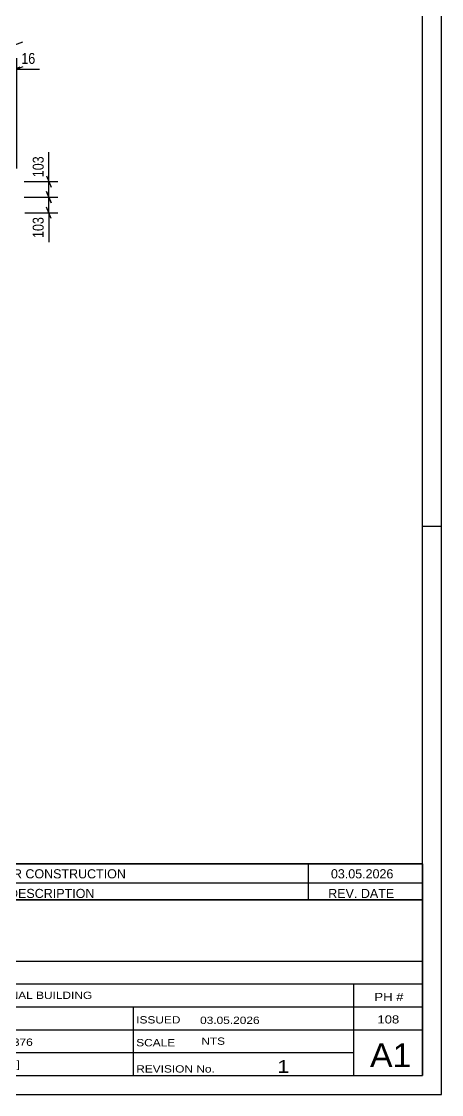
# Model space of a CAD drawing. Header units: millimetres. Extents: x 0 to 841, y 0 to 594.
# Drawn here: x 730.9 to 841, y 0 to 281.5 of the extents above; entities that cross this region are included whole.
import ezdxf

# ---------------------------------------------------------------- set-up
doc = ezdxf.new("R2010")
doc.units = ezdxf.units.MM
doc.styles.add('Arial Narrow', font='ARIALN.TTF', dxfattribs={"height": 0.2})

# ---------------------------------------------------------------- blocks, each defined once
blk = doc.blocks.new('Unknown-814553284-1133')
at = {"color": 5, "linetype": 'Continuous'}
for p, q in [((841, 0), (841, 594)), ((836, 5), (836, 589)), ((841, 149), (836, 149)), ((5, 5), (836, 5)), ((0, 0), (841, 0))]:
    blk.add_line(p, q, dxfattribs=at)
blk = doc.blocks.new('Unknown-814553284-24746')
at = {"color": 7, "linetype": 'Continuous'}
for p, q in [((676, 51.05), (676, 5)), ((676, 51.05), (836, 51.05)), ((836, 51), (836, 5)), ((676, 35), (836, 35)), ((716.14, 35), (716.14, 5)), ((676, 29), (836, 29)), ((818, 5.05), (818, 29.05)), ((676, 23), (836, 23)), ((760.14, 23), (760.14, 5)), ((676, 17), (836, 17)), ((676, 11), (818, 11)), ((676, 5), (836, 5))]:
    blk.add_line(p, q, dxfattribs=at)
at = {"color": 7, "style": 'Arial Narrow'}
for s, height, width, p in [('DRAWING TITLE', 1.9089, 1.425378, (680.88, 30.61)), ('TRUSS', 1.909, 1.425378, (717.81, 30.59)), ('CONTRACT', 1.909, 1.425378, (680.88, 24.71)), ('TERMINAL BUILDING', 1.9089, 1.425378, (718.06, 25.07)), ('MODELLED BY', 1.9089, 1.425378, (680.88, 18.98)), ('GSK', 1.909, 1.425378, (717.88, 19.04)), ('ISSUED', 1.909, 1.425378, (760.94, 18.64)), ('03.05.2026', 1.909, 1.425378, (777.69, 18.52)), ('CONTRACT NO', 1.9089, 1.425378, (680.88, 12.66)), ('AN-C-1376', 1.909, 1.425378, (718.23, 12.78)), ('SCALE', 1.909, 1.425378, (760.94, 12.65)), ('A1', 6.204, 1.25, (822.24, 7.2)), ('DRAWING No', 1.909, 1.425378, (680.56, 7)), ('[TR.890]', 1.909, 1.425378, (718.46, 6.99)), ('1', 3.34, 1.5, (797.91, 5.68)), ('REVISION No.', 1.9089, 1.425378, (760.94, 5.77))]:
    blk.add_text(s, height=height, dxfattribs=dict(at, width=width)).set_placement(p)
at = {"color": 7, "linetype": 'Continuous', "style": 'Arial Narrow'}
for s, height, width, p in [('PH #', 2.1, 1.42538, (823.4, 24.55)), ('108', 2.1, 1.42538, (824.19, 18.65)), ('NTS', 1.909, 1.425378, (778, 13.05))]:
    blk.add_text(s, height=height, dxfattribs=dict(at, width=width)).set_placement(p)
blk = doc.blocks.new('Unknown-814553284-24749')
at = {"color": 7, "linetype": 'Continuous'}
for p, q in [((676, 60.55), (836, 60.55)), ((836, 60.55), (676, 60.55)), ((676, 60.55), (676, 55.55)), ((685, 60.55), (685, 55.55)), ((709, 60.55), (709, 55.55)), ((806, 60.55), (806, 55.55)), ((836, 60.55), (836, 55.55)), ((676, 55.55), (836, 55.55)), ((676, 55.55), (676, 51.05)), ((676, 55.55), (836, 55.55)), ((685, 55.55), (685, 51.05)), ((709, 55.55), (709, 51.05)), ((806, 55.55), (806, 51.05)), ((836, 55.55), (836, 51.05)), ((836, 51.05), (676, 51.05))]:
    blk.add_line(p, q, dxfattribs=at)
at = {"color": 7, "linetype": 'Continuous', "style": 'Arial Narrow'}
for s, height, width, p in [('0', 2.39, 1.196471, (694, 56.7)), ('ISSUED FOR CONSTRUCTION', 2.3861, 1.196471, (711, 56.7)), ('03.05.2026', 2.386, 1.196471, (812, 56.7)), ('1', 2.39, 1.196471, (679.16, 56.7)), ('No', 2.386, 1.2, (677.54, 51.55)), ('REV MARK', 2.386, 1.2, (686, 51.55)), ('REVISION DESCRIPTION', 2.3861, 1.2, (711, 51.55)), ('REV. DATE', 2.386, 1.2, (811.28, 51.55))]:
    blk.add_text(s, height=height, dxfattribs=dict(at, width=width)).set_placement(p)
blk = doc.blocks.new('StraightDimension-814553284-6183 - 5738')
at = {"color": 7, "linetype": 'Continuous'}
blk.add_line((728.18, 274.93), (731.18, 276.13), dxfattribs=at)
blk = doc.blocks.new('StraightDimension-814553284-6237 - 5738')
at = {"color": 7, "linetype": 'Continuous'}
for p, q in [((729.04, 242.87), (729.04, 271.82)), ((729.68, 242.87), (729.68, 271.82)), ((727.54, 268.37), (730.54, 269.57)), ((731.18, 269.57), (728.18, 268.37)), ((729.04, 268.97), (729.68, 268.97))]:
    blk.add_line(p, q, dxfattribs=at)
at = {"color": 0}
blk.add_wipeout([(735.06, 269.72), (735.06, 273.92), (730.21, 273.92), (730.21, 269.72)], dxfattribs=at)
at = {"color": 7, "linetype": 'Continuous'}
blk.add_line((729.68, 268.97), (735.59, 268.97), dxfattribs=at)
blk.add_line((729.68, 268.97), (735.59, 268.97), dxfattribs=at)
at = {"color": 3, "style": 'Arial Narrow'}
blk.add_text('16', height=2.863, dxfattribs=at).set_placement((730.81, 270.32))
blk = doc.blocks.new('StraightDimension-814553284-6133 - 5738')
at = {"color": 7, "linetype": 'Continuous'}
for p, q in [((737.42, 236.87), (738.62, 233.87)), ((731.55, 235.37), (740.42, 235.37)), ((738.02, 231.27), (738.02, 235.37)), ((731.76, 231.27), (740.42, 231.27)), ((738.62, 229.77), (737.42, 232.77))]:
    blk.add_line(p, q, dxfattribs=at)
at = {"color": 0}
blk.add_wipeout([(737.27, 230.75), (733.07, 230.75), (733.07, 224.06), (737.27, 224.06)], dxfattribs=at)
at = {"color": 7, "linetype": 'Continuous'}
blk.add_line((738.02, 231.27), (738.02, 223.54), dxfattribs=at)
blk.add_line((738.02, 231.27), (738.02, 223.54), dxfattribs=at)
at = {"color": 3, "style": 'Arial Narrow'}
blk.add_text('103', height=2.863, rotation=90.0002, dxfattribs=at).set_placement((736.67, 224.66))
blk = doc.blocks.new('StraightDimension-814553284-6146 - 5738')
at = {"color": 7, "linetype": 'Continuous'}
for p, q in [((731.55, 239.47), (740.42, 239.47)), ((737.42, 240.97), (738.62, 237.97)), ((738.02, 235.37), (738.02, 239.47)), ((738.62, 233.87), (737.42, 236.87)), ((731.55, 235.37), (740.42, 235.37))]:
    blk.add_line(p, q, dxfattribs=at)
at = {"color": 0}
blk.add_wipeout([(737.27, 246.68), (733.07, 246.68), (733.07, 240), (737.27, 240)], dxfattribs=at)
at = {"color": 7, "linetype": 'Continuous'}
blk.add_line((738.02, 239.47), (738.02, 247.21), dxfattribs=at)
blk.add_line((738.02, 239.47), (738.02, 247.21), dxfattribs=at)
at = {"color": 3, "style": 'Arial Narrow'}
blk.add_text('103', height=2.863, rotation=90.0002, dxfattribs=at).set_placement((736.67, 240.6))

msp = doc.modelspace()

# ---------------------------------------------------------------- block references
for name in ['Unknown-814553284-1133', 'Unknown-814553284-24749', 'Unknown-814553284-24746']:
    msp.add_blockref(name, (0, 0))

# ---------------------------------------------------------------- next in the draw order: block references
for name in ['StraightDimension-814553284-6183 - 5738', 'StraightDimension-814553284-6133 - 5738']:
    msp.add_blockref(name, (0, 0))

# ---------------------------------------------------------------- next in the draw order: block references
msp.add_blockref('StraightDimension-814553284-6237 - 5738', (0, 0))

# ---------------------------------------------------------------- next in the draw order: block references
msp.add_blockref('StraightDimension-814553284-6146 - 5738', (0, 0))

doc.saveas('drawing.dxf')
